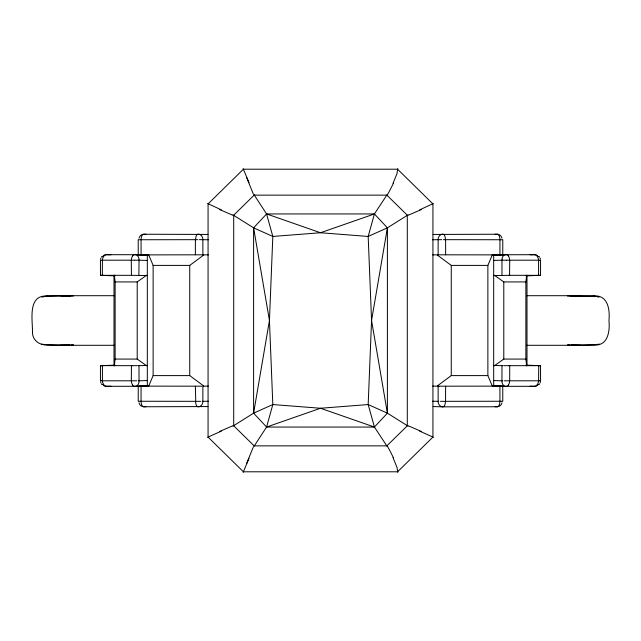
<?xml version="1.0" encoding="UTF-8"?>
<svg xmlns="http://www.w3.org/2000/svg" width="641" height="641" viewBox="0 0 641 641"><rect width="100%" height="100%" fill="white"/><g stroke="black" fill="none" stroke-linecap="round" stroke-linejoin="round"><path stroke-width="0.96" d="M100.461 275.334L100.437 260.206M102.312 275.334L102.424 260.198A5.505 3.509 -82.6 0 1 105.973 254.749M138.24 386.106L138.224 401.242M195.753 401.33L195.377 386.186M445.623 254.814L445.623 239.67L500.22 239.742M502.76 254.894L502.776 239.758M538.76 365.666L538.576 380.802A5.505 3.509 -82.6 0 1 535.027 386.251M540.539 365.666L540.563 380.794M100.437 380.794L100.461 365.666M540.563 260.206L540.539 275.334M114.338 365.827L115.132 359.072L115.132 281.928L114.338 275.173M526.662 365.827L525.868 359.072L525.868 281.928L526.662 275.173M232.963 426.121L253.604 413.165L269.444 320.5L272.818 236.449L266.576 213.942L253.82 194.391M408.037 214.879L387.396 227.835L371.556 320.5L368.182 404.551L374.424 427.058L387.268 446.569M253.82 446.609L266.576 427.058L272.818 404.551L269.444 320.5L253.604 227.835L232.963 214.879M387.268 194.431L374.424 213.942L368.182 236.449L371.556 320.5L387.396 413.165L408.037 426.121M100.549 259.196L100.861 258.131M540.139 382.869L540.451 381.804M249.037 458.307L243.131 472.353M148.48 386.627L153.127 375.602L153.127 265.398L148.48 254.373M492.52 386.627L487.873 375.602L487.873 265.398L492.52 254.373M393.069 183.238L397.035 173.503L397.588 169.208L243.412 169.208L208.069 203.918L208.069 437.082L207.66 437.507M397.869 168.647L397.588 169.208L432.931 203.918L432.931 437.082L433.34 437.507M132.535 255.959L132.815 255.631A5.505 3.542 -89.8 0 1 134.826 254.677L138.977 254.765M508.465 385.041L508.185 385.369A5.505 3.542 -89.8 0 1 506.174 386.323L502.023 386.235M101.374 257.161L102.079 256.304M538.921 384.696L539.626 383.839M253.604 227.835L266.576 213.942L374.424 213.942L387.396 227.835L387.396 413.165L374.424 427.058L266.576 427.058L253.604 413.165L253.604 227.835L272.818 236.449L320.5 232.747L368.182 236.449L387.396 227.835M433.34 203.493L419.639 209.887M153.127 265.398L189.736 265.398L203.686 255.062M437.314 385.938L451.264 375.602L487.873 375.602M115.132 281.928L137.206 281.928L146.805 275.117M494.195 365.883L503.794 359.072L525.868 359.072M253.604 413.165L272.818 404.551L320.5 408.253L368.182 404.551L387.396 413.165M221.361 431.113L208.069 437.082L243.412 471.792L397.588 471.792L432.931 437.082L419.639 431.113M374.424 213.942L320.5 232.747L266.576 213.942M266.576 427.058L320.5 408.253L374.424 427.058M571.211 345.026L592.701 344.946C607.668 346.909 610.112 332.006 608.95 320.5C610.112 308.994 607.668 294.091 592.701 296.054L571.211 295.974L592.981 296.054L599.143 296.879L593.181 296.054M59.909 295.701L69.821 295.998L47.819 296.054L41.857 296.879L48.019 296.054L59.909 295.701L114.491 295.701M47.819 296.054C27.563 294.339 32.539 319.01 32.483 331.589C31.986 340.475 40.087 345.828 48.299 344.946L69.789 345.026M599.423 344.121L592.981 344.946L581.091 345.299L526.509 345.299M525.997 275.862L540.099 275.35M115.003 365.138L101.679 365.642M493.61 255.134L500.982 254.798M147.39 385.866L140.018 386.202M433.1 234.438L497.256 234.237A5.449 4.759 80.7 0 1 497.528 234.229L497.761 234.261A5.513 4.936 89.4 0 1 501.975 238.123M207.9 406.562L143.744 406.763A5.449 4.759 80.7 0 1 143.472 406.771L143.239 406.739A5.513 4.936 89.4 0 1 139.025 402.877M492.953 255.158L502.632 254.894M493.45 275.59L509.122 275.318M147.55 365.41L138.993 365.666L139.033 380.81A5.505 4.215 81.2 0 1 134.882 386.283L105.973 386.307A5.505 4.158 89.5 0 1 102.792 384.296M148.047 385.842L138.905 386.098M493.69 260.43L502.119 260.19M147.31 380.57L138.208 380.81M539.345 275.358L540.051 275.334M570.186 296.022L579.063 295.701L567.565 296.054M101.526 365.642L132.07 365.682M138.776 239.75L140.643 239.742M530.083 254.798L535.027 254.693A5.505 4.158 89.5 0 1 538.208 256.704M110.917 386.202L105.973 386.307M432.691 239.774L438.3 239.67M432.691 254.91L438.132 254.806L438.132 239.67A5.505 4.872 87.4 0 1 439.934 235.327M502.023 254.765L535.027 254.693M138.977 386.235L134.826 386.323A5.505 3.542 89.8 0 1 132.791 385.425L132.535 385.041M208.309 386.09L202.868 386.194L202.868 401.33A5.505 4.872 87.4 0 1 201.066 405.673M208.309 401.226L202.171 401.338M41.577 344.121L48.019 344.946L59.909 345.299L73.435 344.946L71.8 344.946M100.677 365.666L101.502 365.666L101.006 365.666M502.215 401.25L501.142 401.258M509.731 260.19L509.563 275.318L538.712 275.334M131.437 365.682L131.333 380.81M495.084 234.261L497.256 234.237A5.505 2.692 -90 0 1 499.948 239.742L499.932 254.886M509.707 275.318L509.17 275.326M138.144 365.666L138.953 365.666M540.363 380.802L540.211 380.802M145.916 406.739L143.744 406.763A5.505 2.692 -90 0 1 141.052 401.258L141.068 386.114M100.861 260.198L101.863 260.198M132.022 275.318L147.55 275.59M138.873 275.342L139.033 260.19A5.505 4.215 -81.2 0 0 134.882 254.717L105.973 254.693A5.513 4.247 -89.2 0 0 102.664 256.696M502.111 365.658L502.832 365.666M438.244 254.806L502.103 254.886M440.399 401.33L444.558 401.33M199.271 239.678L202.564 239.67M443.436 239.678L445.559 239.67M196.563 401.33L200.601 401.33M438.436 239.67L441.729 239.678M138.368 254.894L202.756 254.806M137.254 365.674L132.158 365.682M540.163 380.802L539.634 380.802M500.357 239.742L502.224 239.75M502.232 260.19L506.59 260.198M538.977 260.198L506.839 260.198M539.081 260.198L540.203 260.198M540.259 365.666L538.6 365.666M101.623 380.802L136.709 380.81M504.291 380.81L539.474 380.802M140.139 401.258L195.377 401.33M197.749 239.678L141.068 239.742L141.068 254.886M100.813 275.334L101.879 275.334M508.842 365.682L538.576 365.666M101.286 380.802L100.917 380.802M201.755 386.194L138.801 386.114M502.432 386.114L439.397 386.202M445.247 401.33L500.861 401.258M140.996 239.742L141.068 239.742A5.505 2.692 90 0 1 143.744 234.237L207.9 234.438M134.41 260.198L138.72 260.19M131.269 260.19L131.437 275.318L102.424 275.334M437.314 255.062L451.264 265.398L487.873 265.398M494.195 275.117L503.794 281.928L525.868 281.928M526.509 295.701L581.091 295.701M569.2 344.946L567.565 344.946L581.091 345.299M59.909 345.299L114.491 345.299M115.132 359.072L137.206 359.072L146.805 365.883M508.545 365.682L503.746 365.674M153.127 375.602L189.736 375.602L203.686 385.938M509.667 380.81L509.731 365.682M538.336 384.304A5.513 4.247 -89.2 0 1 535.083 386.307L506.118 386.323A5.505 4.215 -81.2 0 1 501.959 380.81L501.967 365.666L493.45 365.41M139.602 401.258L138.785 401.25M445.559 401.33L445.623 386.186M138.881 260.19L147.31 260.43M134.097 260.19L102.135 260.198M445.375 401.33L445.431 401.33A5.513 2.444 89.8 0 1 442.955 406.843L433.1 406.562M202.7 239.67L208.309 239.774M502.792 380.81L493.69 380.57M439.053 386.194L438.556 386.194M438.676 401.33L432.691 401.226M501.967 275.334L501.967 260.19A5.505 4.215 81.2 0 1 506.118 254.717L506.174 254.677A5.505 3.542 89.8 0 1 508.209 255.575L508.465 255.959M101.238 275.35L115.003 275.862M145.916 234.261L143.744 234.237A5.449 4.759 -80.7 0 0 143.472 234.229L143.239 234.261A5.513 4.936 -89.4 0 0 139.025 238.123M495.084 406.739L497.256 406.763A5.449 4.759 -80.7 0 0 497.528 406.771L497.761 406.739A5.513 4.936 -89.4 0 0 501.975 402.877M138.905 254.902L148.047 255.158M105.973 254.693L110.917 254.798M540.018 365.65L540.155 365.658M539.626 365.65L525.997 365.138M535.027 386.307L530.083 386.202M502.095 386.098L492.953 385.842M208.309 254.91L202.868 254.806L202.868 239.67A5.505 4.872 -87.4 0 0 201.066 235.327M432.691 386.09L438.132 386.194L438.132 401.33A5.505 4.872 -87.4 0 0 439.934 405.673M73.435 296.054L61.937 295.701L70.814 296.022M140.018 254.798L147.39 255.134M500.982 386.202L493.61 385.866M221.361 209.887L207.66 203.493M538.921 256.304L539.626 257.161M101.374 383.839L102.079 384.696M243.131 168.647L249.037 182.693M397.869 472.353L397.035 467.497L393.069 457.762M540.139 258.131L540.451 259.196M100.549 381.804L100.861 382.869M502.776 401.242L502.76 386.106M138.224 239.758L138.24 254.894M538.576 275.334L538.576 260.198A5.505 3.509 82.6 0 0 535.027 254.749M526.998 275.261L526.998 365.739M503.794 281.928L503.794 359.072M499.932 386.114L499.932 401.258A5.505 2.692 90 0 1 497.256 406.763L442.955 406.843A5.505 4.816 -83.4 0 1 440.295 406.041M493.682 254.613L493.682 386.387M451.264 265.398L451.264 375.602M195.377 239.67L195.377 254.814M189.736 265.398L189.736 375.602M147.318 254.613L147.318 386.387M137.206 281.928L137.206 359.072M114.002 275.261L114.002 365.739M102.424 365.666L102.424 380.802A5.505 3.509 82.6 0 0 105.973 386.251M131.421 260.19A5.513 3.405 90 0 1 132.583 256.047M195.593 239.67A5.513 2.444 89.8 0 1 198.045 234.157A5.505 4.816 -83.4 0 1 200.705 234.959M132.583 384.953A5.513 3.405 -90 0 1 131.421 380.81M195.593 401.33A5.513 2.444 -89.8 0 0 198.045 406.843A5.505 4.816 83.4 0 0 200.705 406.041M253.259 193.822A52.899 1.058 67.6 0 1 246.753 177.845M232.635 215.144A52.37 3.485 22.7 0 1 219.759 209.583M393.422 183.15A52.899 16.826 -59.4 0 1 387.549 194.535M219.759 431.417A52.37 3.485 -22.7 0 1 232.635 425.856M387.549 446.465A52.899 16.826 59.4 0 1 393.422 457.85M246.753 463.155A52.899 1.058 -67.6 0 1 253.259 447.178M421.241 209.583A52.37 3.485 -22.7 0 1 408.365 215.144M408.365 425.856A52.37 3.485 22.7 0 1 421.241 431.417M445.407 239.67A5.513 2.444 -89.8 0 0 442.955 234.157A5.505 4.816 83.4 0 0 440.295 234.959M508.417 256.047A5.513 3.405 -90 0 1 509.579 260.19M509.579 380.81A5.513 3.405 90 0 1 508.417 384.953M254.132 195.136L233.709 215.192L233.709 425.808L254.132 445.864L386.868 445.864L407.291 425.808L407.291 215.192L386.868 195.136L254.132 195.136"/></g></svg>
